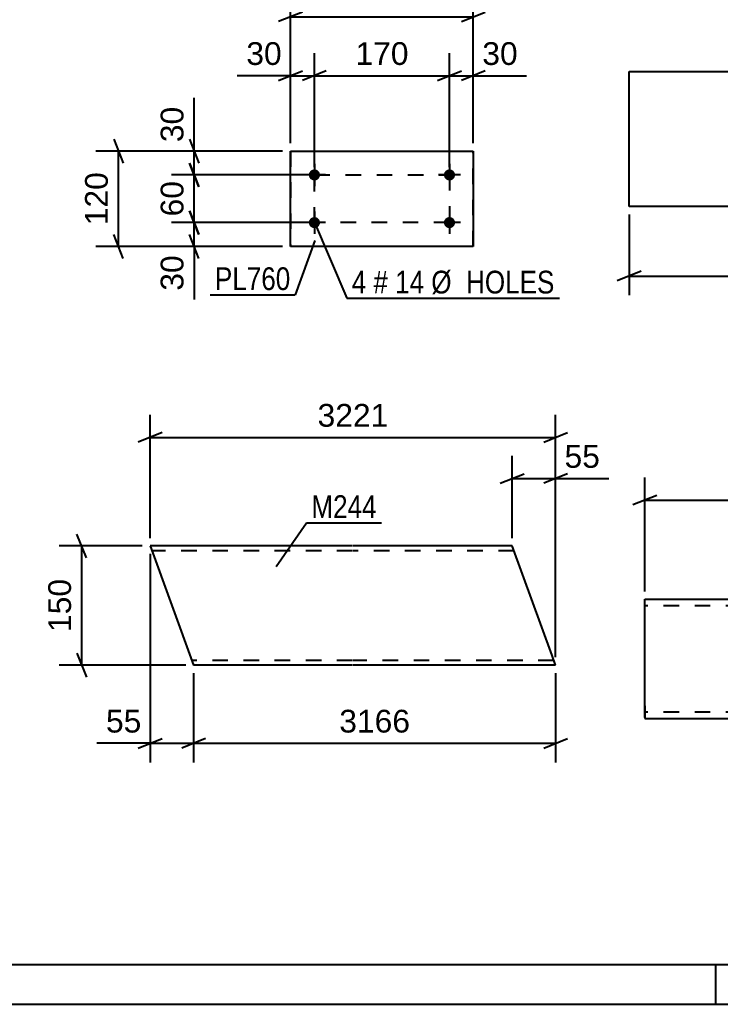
# Model space of a CAD drawing. Header units: millimetres. Extents: x 0 to 420, y 0 to 297.
# Drawn here: x 122.4 to 210.6, y 0 to 123.9 of the extents above; entities that cross this region are included whole.
import ezdxf

# ---------------------------------------------------------------- set-up
doc = ezdxf.new("R2010")
doc.units = ezdxf.units.MM
doc.linetypes.add('DXK_LINE_DOT2', pattern=[3.9198, 1.9599, -1.9599])
doc.styles.add('Arial', font='ARIAL.TTF', dxfattribs={"height": 0.2})
doc.styles.add('Arial Narrow', font='ARIALN.TTF', dxfattribs={"height": 0.2})

# ---------------------------------------------------------------- blocks, each defined once
blk = doc.blocks.new('Unknown-318893208-1115 - 8910')
at = {"color": 5, "linetype": 'Continuous'}
for p, q in [((5, 5), (415, 5)), ((210, 0), (210, 5)), ((0, 0), (420, 0))]:
    blk.add_line(p, q, dxfattribs=at)
blk = doc.blocks.new('Part-318893208-2471 - 2455')
at = {"color": 2, "linetype": 'Continuous'}
for p, q in [((164.27, 57.7), (138.81, 57.7)), ((138.81, 57.7), (144.27, 42.7)), ((184.37, 57.7), (164.37, 57.7)), ((189.39, 43.9), (184.37, 57.7)), ((189.83, 42.7), (189.39, 43.9)), ((164.27, 42.7), (144.27, 42.7)), ((189.83, 42.7), (164.37, 42.7))]:
    blk.add_line(p, q, dxfattribs=at)
at = {"color": 7, "linetype": 'DXK_LINE_DOT2'}
for p, q in [((164.27, 57.1), (139.03, 57.1)), ((184.59, 57.1), (164.37, 57.1)), ((164.27, 43.3), (144.05, 43.3)), ((189.61, 43.3), (164.37, 43.3)), ((189.79, 42.79), (189.7, 43.05)), ((189.83, 42.7), (189.79, 42.79))]:
    blk.add_line(p, q, dxfattribs=at)
blk = doc.blocks.new('Part-318893208-1769 - 1753')
at = {"color": 2, "linetype": 'Continuous'}
for p, q in [((199.09, 100.42), (199.09, 117.42)), ((199.09, 117.42), (238.72, 117.42)), ((238.72, 117.42), (238.72, 100.42)), ((238.72, 100.42), (199.09, 100.42))]:
    blk.add_line(p, q, dxfattribs=at)
blk = doc.blocks.new('Part-318893208-1929 - 1913')
at = {"color": 2, "linetype": 'Continuous'}
for p, q in [((156.47, 95.4), (156.47, 107.4)), ((156.47, 107.4), (156.47, 107.4)), ((156.47, 107.4), (179.47, 107.4)), ((179.47, 107.4), (179.47, 95.4)), ((156.47, 95.4), (156.47, 95.4)), ((179.47, 95.4), (156.47, 95.4))]:
    blk.add_line(p, q, dxfattribs=at)
at = {"color": 7, "linetype": 'DXK_LINE_DOT2'}
for p, q in [((156.47, 107.4), (156.47, 95.4)), ((156.47, 107.4), (156.47, 107.4)), ((179.47, 95.4), (179.47, 107.4)), ((156.47, 95.4), (156.47, 95.4))]:
    blk.add_line(p, q, dxfattribs=at)
blk = doc.blocks.new('Bolt-318893208-1962 - 1913')
at = {"linetype": 'Continuous'}
for points in [[(158.77, 104.4), (158.79, 104.55), (158.83, 104.69), (158.91, 104.81), (159, 104.92), (159.12, 105.01), (159.26, 105.07), (159.4, 105.1), (159.55, 105.1), (159.69, 105.07), (159.82, 105.01), (159.94, 104.92), (160.04, 104.81), (160.11, 104.69), (160.16, 104.55), (160.17, 104.4), (160.16, 104.26), (160.11, 104.12), (160.04, 103.99), (159.94, 103.88), (159.82, 103.8), (159.69, 103.74), (159.55, 103.71), (159.4, 103.71), (159.26, 103.74), (159.12, 103.8), (159, 103.88), (158.91, 103.99), (158.83, 104.12), (158.79, 104.26)], [(175.77, 104.4), (175.79, 104.55), (175.83, 104.69), (175.91, 104.81), (176, 104.92), (176.12, 105.01), (176.26, 105.07), (176.4, 105.1), (176.55, 105.1), (176.69, 105.07), (176.82, 105.01), (176.94, 104.92), (177.04, 104.81), (177.11, 104.69), (177.16, 104.55), (177.17, 104.4), (177.16, 104.26), (177.11, 104.12), (177.04, 103.99), (176.94, 103.88), (176.82, 103.8), (176.69, 103.74), (176.55, 103.71), (176.4, 103.71), (176.26, 103.74), (176.12, 103.8), (176, 103.88), (175.91, 103.99), (175.83, 104.12), (175.79, 104.26)], [(158.77, 98.4), (158.79, 98.55), (158.83, 98.69), (158.91, 98.81), (159, 98.92), (159.12, 99.01), (159.26, 99.07), (159.4, 99.1), (159.55, 99.1), (159.69, 99.07), (159.82, 99.01), (159.94, 98.92), (160.04, 98.81), (160.11, 98.69), (160.16, 98.55), (160.17, 98.4), (160.16, 98.26), (160.11, 98.12), (160.04, 97.99), (159.94, 97.88), (159.82, 97.8), (159.69, 97.74), (159.55, 97.71), (159.4, 97.71), (159.26, 97.74), (159.12, 97.8), (159, 97.88), (158.91, 97.99), (158.83, 98.12), (158.79, 98.26)], [(175.77, 98.4), (175.79, 98.55), (175.83, 98.69), (175.91, 98.81), (176, 98.92), (176.12, 99.01), (176.26, 99.07), (176.4, 99.1), (176.55, 99.1), (176.69, 99.07), (176.82, 99.01), (176.94, 98.92), (177.04, 98.81), (177.11, 98.69), (177.16, 98.55), (177.17, 98.4), (177.16, 98.26), (177.11, 98.12), (177.04, 97.99), (176.94, 97.88), (176.82, 97.8), (176.69, 97.74), (176.55, 97.71), (176.4, 97.71), (176.26, 97.74), (176.12, 97.8), (176, 97.88), (175.91, 97.99), (175.83, 98.12), (175.79, 98.26)]]:
    blk.add_hatch(color=1, dxfattribs=at).paths.add_polyline_path(points)
at = {"color": 1, "linetype": 'Continuous'}
for p, q in [((159.47, 105.8), (159.47, 103)), ((176.47, 105.8), (176.47, 103)), ((160.87, 104.4), (158.07, 104.4)), ((177.87, 104.4), (175.07, 104.4)), ((159.47, 99.8), (159.47, 97)), ((176.47, 99.8), (176.47, 97)), ((160.87, 98.4), (158.07, 98.4)), ((177.87, 98.4), (175.07, 98.4))]:
    blk.add_line(p, q, dxfattribs=at)
blk = doc.blocks.new('Part-318893208-2081 - 2062')
at = {"color": 2, "linetype": 'Continuous'}
for p, q in [((201.05, 37.58), (201.05, 50.98)), ((201.05, 50.98), (221.05, 50.98)), ((221.15, 50.98), (241.15, 50.98)), ((241.15, 35.98), (241.15, 50.98)), ((201.05, 37.58), (201.05, 35.98)), ((201.05, 35.98), (221.05, 35.98)), ((221.15, 35.98), (241.15, 35.98))]:
    blk.add_line(p, q, dxfattribs=at)
at = {"color": 7, "linetype": 'DXK_LINE_DOT2'}
for p, q in [((221.05, 50.18), (201.05, 50.18)), ((241.15, 50.18), (221.15, 50.18)), ((201.05, 36.1), (201.05, 37.58)), ((201.05, 36.78), (201.05, 36.84)), ((221.05, 36.78), (201.05, 36.78)), ((241.15, 36.78), (221.15, 36.78)), ((241.15, 36.78), (241.15, 36.84))]:
    blk.add_line(p, q, dxfattribs=at)
blk = doc.blocks.new('Rectangle-318893208-2048 - 1913')
at = {"color": 1, "linetype": 'DXK_LINE_DOT2'}
blk.add_lwpolyline([(159.47, 104.4), (176.47, 104.4), (176.47, 98.4), (159.47, 98.4), (159.47, 104.4)], close=True, dxfattribs=at)
blk = doc.blocks.new('StraightDimension-318893208-2527 - 2455')
at = {"color": 7, "linetype": 'Continuous'}
for p, q in [((184.37, 58.7), (184.37, 69.04)), ((189.83, 43.7), (189.83, 69.04)), ((182.87, 65.59), (185.87, 66.79)), ((184.37, 66.19), (189.83, 66.19)), ((191.33, 66.79), (188.33, 65.59)), ((189.83, 66.19), (196.53, 66.19)), ((189.83, 66.19), (196.53, 66.19))]:
    blk.add_line(p, q, dxfattribs=at)
at = {"color": 0}
blk.add_wipeout([(196, 66.94), (196, 71.14), (190.35, 71.14), (190.35, 66.94)], dxfattribs=at)
at = {"color": 3, "style": 'Arial'}
blk.add_text('55', height=2.865, dxfattribs=at).set_placement((190.95, 67.54))
blk = doc.blocks.new('StraightDimension-318893208-2514 - 2455')
at = {"color": 7, "linetype": 'Continuous'}
for p, q in [((138.81, 56.7), (138.81, 30.46)), ((144.27, 41.7), (144.27, 30.46)), ((138.81, 32.86), (132.11, 32.86)), ((138.81, 32.86), (132.11, 32.86)), ((137.31, 32.26), (140.31, 33.46)), ((138.81, 32.86), (144.27, 32.86)), ((145.77, 33.46), (142.77, 32.26))]:
    blk.add_line(p, q, dxfattribs=at)
at = {"color": 0}
blk.add_wipeout([(138.28, 33.61), (138.28, 37.81), (132.64, 37.81), (132.64, 33.61)], dxfattribs=at)
at = {"color": 3, "style": 'Arial'}
blk.add_text('55', height=2.865, dxfattribs=at).set_placement((133.24, 34.21))
blk = doc.blocks.new('StraightDimension-318893208-2474 - 2455')
at = {"color": 7, "linetype": 'Continuous'}
for p, q in [((130.79, 56.2), (129.59, 59.2)), ((137.81, 57.7), (127.34, 57.7)), ((130.19, 42.7), (130.19, 57.7)), ((129.59, 44.2), (130.79, 41.2)), ((143.27, 42.7), (127.34, 42.7))]:
    blk.add_line(p, q, dxfattribs=at)
at = {"color": 0}
blk.add_wipeout([(129.44, 54.14), (125.24, 54.14), (125.24, 46.27), (129.44, 46.27)], dxfattribs=at)
at = {"color": 3, "style": 'Arial'}
blk.add_text('150', height=2.865, rotation=90.0002, dxfattribs=at).set_placement((128.84, 46.87))
blk = doc.blocks.new('StraightDimension-318893208-2502 - 2455')
at = {"color": 7, "linetype": 'Continuous'}
for p, q in [((144.27, 41.7), (144.27, 30.46)), ((189.83, 41.7), (189.83, 30.46)), ((145.77, 33.46), (142.77, 32.26)), ((144.27, 32.86), (189.83, 32.86)), ((188.33, 32.26), (191.33, 33.46))]:
    blk.add_line(p, q, dxfattribs=at)
at = {"color": 0}
blk.add_wipeout([(172.1, 33.61), (172.1, 37.81), (162, 37.81), (162, 33.61)], dxfattribs=at)
at = {"color": 3, "style": 'Arial'}
blk.add_text('3166', height=2.865, dxfattribs=at).set_placement((162.6, 34.21))
blk = doc.blocks.new('StraightDimension-318893208-2553 - 2455')
at = {"color": 7, "linetype": 'Continuous'}
for p, q in [((138.81, 58.7), (138.81, 74.21)), ((189.83, 43.7), (189.83, 74.21)), ((140.31, 71.96), (137.31, 70.76)), ((188.33, 70.76), (191.33, 71.96)), ((138.81, 71.36), (189.83, 71.36))]:
    blk.add_line(p, q, dxfattribs=at)
at = {"color": 0}
blk.add_wipeout([(169.37, 72.11), (169.37, 76.31), (159.27, 76.31), (159.27, 72.11)], dxfattribs=at)
at = {"color": 3, "style": 'Arial'}
blk.add_text('3221', height=2.865, dxfattribs=at).set_placement((159.87, 72.71))
blk = doc.blocks.new('StraightDimension-318893208-1782 - 1753')
at = {"color": 7, "linetype": 'Continuous'}
for p, q in [((199.09, 99.42), (199.09, 89.28)), ((238.72, 99.42), (238.72, 89.28)), ((200.59, 92.28), (197.59, 91.08)), ((237.22, 91.08), (240.22, 92.28)), ((199.09, 91.68), (238.72, 91.68))]:
    blk.add_line(p, q, dxfattribs=at)
at = {"color": 0}
blk.add_wipeout([(222.25, 92.43), (222.25, 96.63), (215.56, 96.63), (215.56, 92.43)], dxfattribs=at)
at = {"color": 3, "style": 'Arial Narrow'}
blk.add_text('396', height=2.863, dxfattribs=at).set_placement((216.16, 93.03))
blk = doc.blocks.new('StraightDimension-318893208-1986 - 1913')
at = {"color": 7, "linetype": 'Continuous'}
for p, q in [((176.47, 105.4), (176.47, 119.75)), ((179.47, 108.4), (179.47, 119.75)), ((174.97, 116.3), (177.97, 117.5)), ((176.47, 116.9), (179.47, 116.9)), ((180.97, 117.5), (177.97, 116.3)), ((179.47, 116.9), (186.17, 116.9)), ((179.47, 116.9), (186.17, 116.9))]:
    blk.add_line(p, q, dxfattribs=at)
at = {"color": 0}
blk.add_wipeout([(185.64, 117.65), (185.64, 121.85), (180, 121.85), (180, 117.65)], dxfattribs=at)
at = {"color": 3, "style": 'Arial'}
blk.add_text('30', height=2.865, dxfattribs=at).set_placement((180.6, 118.25))
blk = doc.blocks.new('StraightDimension-318893208-1964 - 1913')
at = {"color": 7, "linetype": 'Continuous'}
for p, q in [((156.47, 108.4), (156.47, 127.16)), ((179.47, 108.4), (179.47, 127.16)), ((157.97, 124.91), (154.97, 123.71)), ((156.47, 124.31), (179.47, 124.31)), ((177.97, 123.71), (180.97, 124.91))]:
    blk.add_line(p, q, dxfattribs=at)
at = {"color": 0}
blk.add_wipeout([(171.31, 125.06), (171.31, 129.26), (164.63, 129.26), (164.63, 125.06)], dxfattribs=at)
at = {"color": 3, "style": 'Arial Narrow'}
blk.add_text('230', height=2.863, dxfattribs=at).set_placement((165.23, 125.66))
blk = doc.blocks.new('StraightDimension-318893208-1975 - 1913')
at = {"color": 7, "linetype": 'Continuous'}
for p, q in [((156.47, 108.4), (156.47, 119.75)), ((159.47, 105.4), (159.47, 119.75)), ((156.47, 116.9), (149.77, 116.9)), ((156.47, 116.9), (149.77, 116.9)), ((154.97, 116.3), (157.97, 117.5)), ((156.47, 116.9), (159.47, 116.9)), ((160.97, 117.5), (157.97, 116.3))]:
    blk.add_line(p, q, dxfattribs=at)
at = {"color": 0}
blk.add_wipeout([(155.95, 117.65), (155.95, 121.85), (150.3, 121.85), (150.3, 117.65)], dxfattribs=at)
at = {"color": 3, "style": 'Arial'}
blk.add_text('30', height=2.865, dxfattribs=at).set_placement((150.9, 118.25))
blk = doc.blocks.new('StraightDimension-318893208-1996 - 1913')
at = {"color": 7, "linetype": 'Continuous'}
for p, q in [((159.47, 105.4), (159.47, 119.75)), ((176.47, 105.4), (176.47, 119.75)), ((160.97, 117.5), (157.97, 116.3)), ((159.47, 116.9), (176.47, 116.9)), ((174.97, 116.3), (177.97, 117.5))]:
    blk.add_line(p, q, dxfattribs=at)
at = {"color": 0}
blk.add_wipeout([(171.91, 117.65), (171.91, 121.85), (164.04, 121.85), (164.04, 117.65)], dxfattribs=at)
at = {"color": 3, "style": 'Arial'}
blk.add_text('170', height=2.865, dxfattribs=at).set_placement((164.64, 118.25))
blk = doc.blocks.new('StraightDimension-318893208-2007 - 1913')
at = {"color": 7, "linetype": 'Continuous'}
for p, q in [((143.74, 105.9), (144.94, 102.9)), ((158.43, 104.4), (141.49, 104.4)), ((144.34, 98.4), (144.34, 104.4)), ((144.94, 96.9), (143.74, 99.9)), ((158.43, 98.4), (141.49, 98.4))]:
    blk.add_line(p, q, dxfattribs=at)
at = {"color": 0}
blk.add_wipeout([(143.59, 104.23), (139.39, 104.23), (139.39, 98.58), (143.59, 98.58)], dxfattribs=at)
at = {"color": 3, "style": 'Arial'}
blk.add_text('60', height=2.865, rotation=90.0002, dxfattribs=at).set_placement((142.99, 99.18))
blk = doc.blocks.new('StraightDimension-318893208-2017 - 1913')
at = {"color": 7, "linetype": 'Continuous'}
for p, q in [((144.34, 107.4), (144.34, 114.1)), ((144.34, 107.4), (144.34, 114.1)), ((143.74, 108.9), (144.94, 105.9)), ((155.43, 107.4), (141.49, 107.4)), ((144.34, 104.4), (144.34, 107.4)), ((144.94, 102.9), (143.74, 105.9)), ((158.43, 104.4), (141.49, 104.4))]:
    blk.add_line(p, q, dxfattribs=at)
at = {"color": 0}
blk.add_wipeout([(143.59, 113.57), (139.39, 113.57), (139.39, 107.93), (143.59, 107.93)], dxfattribs=at)
at = {"color": 3, "style": 'Arial'}
blk.add_text('30', height=2.865, rotation=90.0002, dxfattribs=at).set_placement((142.99, 108.53))
blk = doc.blocks.new('StraightDimension-318893208-2027 - 1913')
at = {"color": 7, "linetype": 'Continuous'}
for p, q in [((143.74, 99.9), (144.94, 96.9)), ((158.43, 98.4), (141.49, 98.4)), ((144.34, 95.4), (144.34, 98.4)), ((144.94, 93.9), (143.74, 96.9)), ((155.43, 95.4), (141.49, 95.4)), ((144.34, 95.4), (144.34, 88.71)), ((144.34, 95.4), (144.34, 88.71))]:
    blk.add_line(p, q, dxfattribs=at)
at = {"color": 0}
blk.add_wipeout([(143.59, 94.88), (139.39, 94.88), (139.39, 89.23), (143.59, 89.23)], dxfattribs=at)
at = {"color": 3, "style": 'Arial'}
blk.add_text('30', height=2.865, rotation=90.0002, dxfattribs=at).set_placement((142.99, 89.83))
blk = doc.blocks.new('StraightDimension-318893208-2038 - 1913')
at = {"color": 7, "linetype": 'Continuous'}
for p, q in [((134.22, 108.9), (135.42, 105.9)), ((155.47, 107.4), (131.97, 107.4)), ((134.82, 95.4), (134.82, 107.4)), ((135.42, 93.9), (134.22, 96.9)), ((155.47, 95.4), (131.97, 95.4))]:
    blk.add_line(p, q, dxfattribs=at)
at = {"color": 0}
blk.add_wipeout([(134.07, 105.34), (129.87, 105.34), (129.87, 97.47), (134.07, 97.47)], dxfattribs=at)
at = {"color": 3, "style": 'Arial'}
blk.add_text('120', height=2.865, rotation=90.0002, dxfattribs=at).set_placement((133.47, 98.07))
blk = doc.blocks.new('StraightDimension-318893208-2091 - 2062')
at = {"color": 7, "linetype": 'Continuous'}
for p, q in [((201.05, 51.98), (201.05, 66.31)), ((241.15, 51.98), (241.15, 66.31)), ((202.55, 64.06), (199.55, 62.86)), ((201.05, 63.46), (241.15, 63.46)), ((239.65, 62.86), (242.65, 64.06))]:
    blk.add_line(p, q, dxfattribs=at)
at = {"color": 0}
blk.add_wipeout([(226.27, 64.21), (226.27, 68.41), (215.93, 68.41), (215.93, 64.21)], dxfattribs=at)
at = {"color": 3, "style": 'Arial Narrow'}
blk.add_text('17636', height=2.863, dxfattribs=at).set_placement((216.53, 64.81))
blk = doc.blocks.new('Mark-318893208-2467 - 2455')
at = {"color": 0}
blk.add_wipeout([(167.31, 61.22), (167.31, 64.22), (159.09, 64.22), (159.09, 61.22)], dxfattribs=at)
blk.add_wipeout([(167.31, 61.22), (167.31, 64.22), (159.09, 64.22), (159.09, 61.22)], dxfattribs=at)
at = {"color": 30, "linetype": 'Continuous'}
for p, q in [((154.68, 55.11), (158.49, 60.62)), ((158.49, 60.62), (167.91, 60.62))]:
    blk.add_line(p, q, dxfattribs=at)
at = {"color": 3, "style": 'Arial Narrow'}
blk.add_text('M244', height=2.863, dxfattribs=at).set_placement((159.09, 61.22))
blk = doc.blocks.new('Mark-318893208-1958 - 1913')
at = {"color": 0}
for points in [[(166, 89.48), (166, 92.48), (164.17, 92.48), (164.17, 89.48)], [(168.73, 89.48), (168.73, 92.48), (166.9, 92.48), (166.9, 89.48)], [(173.28, 89.48), (173.28, 92.48), (169.63, 92.48), (169.63, 89.48)], [(189.71, 89.48), (189.71, 92.48), (174.18, 92.48), (174.18, 89.48)]]:
    blk.add_wipeout(points, dxfattribs=at)
for points in [[(166, 89.48), (166, 92.48), (164.17, 92.48), (164.17, 89.48)], [(168.73, 89.48), (168.73, 92.48), (166.9, 92.48), (166.9, 89.48)], [(173.28, 89.48), (173.28, 92.48), (169.63, 92.48), (169.63, 89.48)], [(189.71, 89.48), (189.71, 92.48), (174.18, 92.48), (174.18, 89.48)]]:
    blk.add_wipeout(points, dxfattribs=at)
at = {"color": 7, "linetype": 'Continuous'}
for p, q in [((159.36, 98.72), (163.57, 88.88)), ((163.57, 88.88), (190.31, 88.88))]:
    blk.add_line(p, q, dxfattribs=at)
at = {"color": 3, "style": 'Arial Narrow'}
for s, height, p in [('4', 2.86, (164.17, 89.48)), ('#', 2.86, (166.9, 89.48)), ('14', 2.863, (169.63, 89.48)), ('Ø  HOLES', 2.863, (174.18, 89.48))]:
    blk.add_text(s, height=height, dxfattribs=at).set_placement(p)
blk = doc.blocks.new('Mark-318893208-1925 - 1913')
at = {"color": 0}
blk.add_wipeout([(156.46, 89.91), (156.46, 92.91), (146.95, 92.91), (146.95, 89.91)], dxfattribs=at)
blk.add_wipeout([(156.46, 89.91), (156.46, 92.91), (146.95, 92.91), (146.95, 89.91)], dxfattribs=at)
at = {"color": 30, "linetype": 'Continuous'}
for p in [(159.52, 96.15), (146.35, 89.31)]:
    blk.add_line(p, (157.06, 89.31), dxfattribs=at)
at = {"color": 3, "style": 'Arial Narrow'}
blk.add_text('PL760', height=2.863, dxfattribs=at).set_placement((146.95, 89.91))

msp = doc.modelspace()

# ---------------------------------------------------------------- block references
for name in ['Unknown-318893208-1115 - 8910', 'Part-318893208-1769 - 1753', 'Part-318893208-1929 - 1913', 'Bolt-318893208-1962 - 1913', 'Rectangle-318893208-2048 - 1913', 'Part-318893208-2471 - 2455', 'Part-318893208-2081 - 2062']:
    msp.add_blockref(name, (0, 0))

# ---------------------------------------------------------------- next in the draw order: block references
for name in ['StraightDimension-318893208-1986 - 1913', 'StraightDimension-318893208-1782 - 1753', 'Mark-318893208-1958 - 1913', 'StraightDimension-318893208-2527 - 2455', 'StraightDimension-318893208-2091 - 2062', 'StraightDimension-318893208-2514 - 2455']:
    msp.add_blockref(name, (0, 0))

# ---------------------------------------------------------------- next in the draw order: block references
for name in ['StraightDimension-318893208-1964 - 1913', 'StraightDimension-318893208-2474 - 2455']:
    msp.add_blockref(name, (0, 0))

# ---------------------------------------------------------------- next in the draw order: block references
for name in ['StraightDimension-318893208-1975 - 1913', 'StraightDimension-318893208-2553 - 2455', 'StraightDimension-318893208-2502 - 2455']:
    msp.add_blockref(name, (0, 0))

# ---------------------------------------------------------------- next in the draw order: block references
for name in ['StraightDimension-318893208-1996 - 1913', 'Mark-318893208-2467 - 2455']:
    msp.add_blockref(name, (0, 0))

# ---------------------------------------------------------------- next in the draw order: block references
msp.add_blockref('StraightDimension-318893208-2007 - 1913', (0, 0))

# ---------------------------------------------------------------- next in the draw order: block references
for name in ['StraightDimension-318893208-2017 - 1913', 'StraightDimension-318893208-2027 - 1913']:
    msp.add_blockref(name, (0, 0))

# ---------------------------------------------------------------- next in the draw order: block references
msp.add_blockref('StraightDimension-318893208-2038 - 1913', (0, 0))

# ---------------------------------------------------------------- next in the draw order: block references
msp.add_blockref('Mark-318893208-1925 - 1913', (0, 0))

doc.saveas('drawing.dxf')
